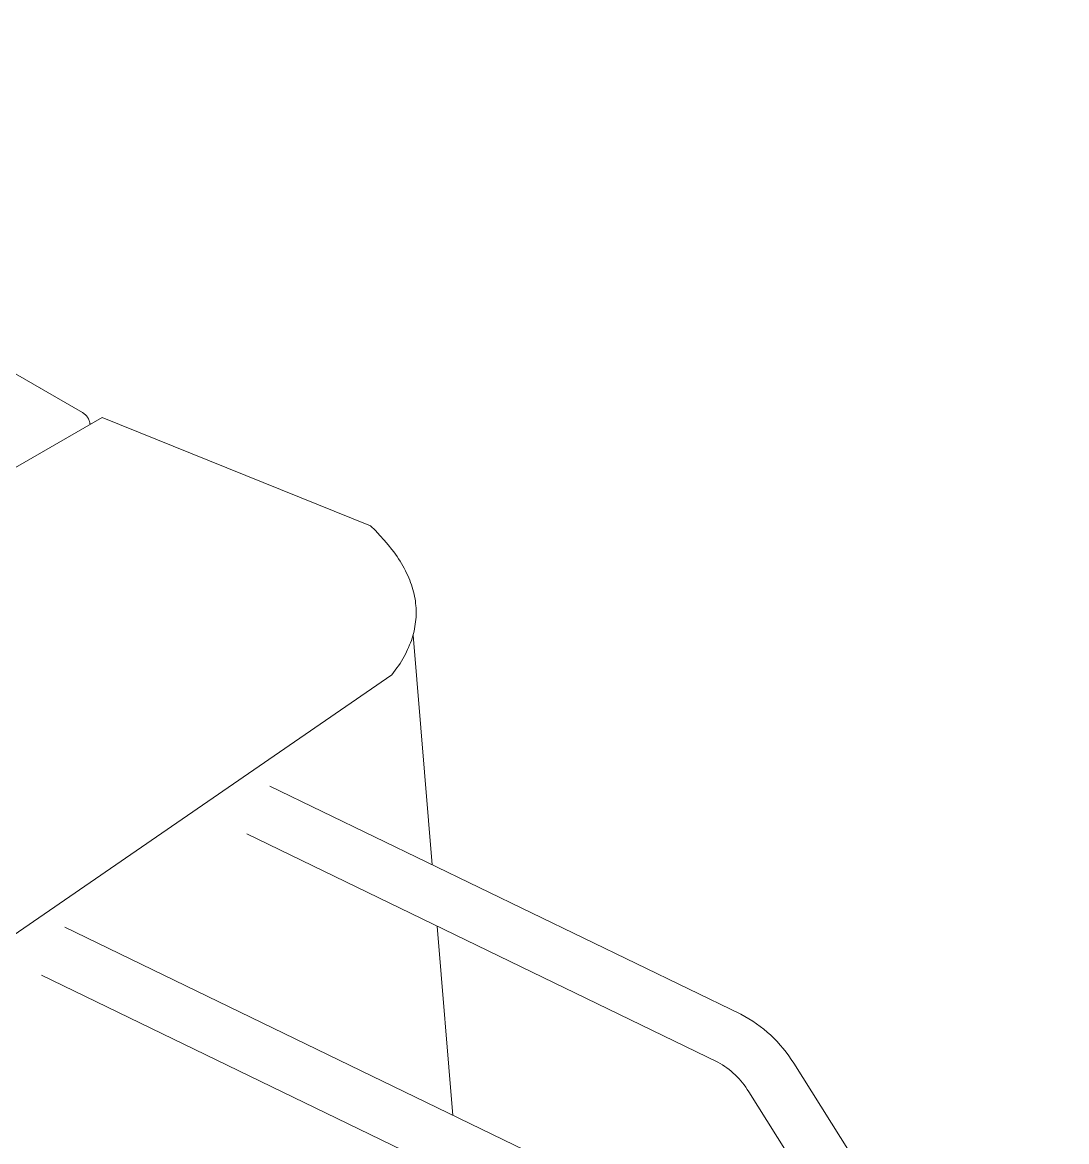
# Model space of a CAD drawing. Header units: millimetres. Extents: x -219 to 4970, y -9 to 3393.
# Drawn here: x 4787.1 to 4965.4, y 1370 to 1561 of the extents above; entities that cross this region are included whole.
import ezdxf

# ---------------------------------------------------------------- set-up
doc = ezdxf.new("R2010")
doc.units = ezdxf.units.MM
doc.layers.add('ZANO_R', color=7, linetype='Continuous', lineweight=0)

msp = doc.modelspace()

# ---------------------------------------------------------------- linework, layer by layer
at = {"layer": 'ZANO_R'}
for p, q in [((4501.29, 1665.34), (4797.41, 1494.38)), ((4700.55, 1435.68), (4800.77, 1493.55)), ((4797.41, 1494.38), (4797.49, 1494.33)), ((4797.49, 1494.33), (4797.56, 1494.29)), ((4797.56, 1494.29), (4797.63, 1494.23)), ((4797.63, 1494.23), (4797.7, 1494.18)), ((4797.7, 1494.18), (4797.77, 1494.12)), ((4797.77, 1494.12), (4797.84, 1494.07)), ((4797.84, 1494.07), (4797.91, 1494.01)), ((4797.91, 1494.01), (4797.97, 1493.94)), ((4797.97, 1493.94), (4798.03, 1493.88)), ((4798.03, 1493.88), (4798.09, 1493.81)), ((4798.09, 1493.81), (4798.15, 1493.74)), ((4798.15, 1493.74), (4798.2, 1493.67)), ((4798.2, 1493.67), (4798.25, 1493.6)), ((4798.25, 1493.6), (4798.3, 1493.52)), ((4798.3, 1493.52), (4798.35, 1493.45)), ((4798.35, 1493.45), (4798.39, 1493.37)), ((4800.77, 1493.55), (4846.59, 1475.04)), ((4798.39, 1493.37), (4798.43, 1493.29)), ((4798.43, 1493.29), (4798.47, 1493.21)), ((4798.47, 1493.21), (4798.51, 1493.13)), ((4798.51, 1493.13), (4798.54, 1493.04)), ((4798.54, 1493.04), (4798.57, 1492.96)), ((4798.57, 1492.96), (4798.6, 1492.87)), ((4798.6, 1492.87), (4798.62, 1492.79)), ((4798.62, 1492.79), (4798.64, 1492.7)), ((4798.64, 1492.7), (4798.66, 1492.61)), ((4798.66, 1492.61), (4798.68, 1492.53)), ((4798.68, 1492.53), (4798.69, 1492.44)), ((4798.69, 1492.44), (4798.7, 1492.35)), ((4847.41, 1474.23), (4846.59, 1475.04)), ((4848.18, 1473.43), (4847.41, 1474.23)), ((4848.91, 1472.62), (4848.18, 1473.43)), ((4849.59, 1471.82), (4848.91, 1472.62)), ((4850.23, 1471.01), (4849.59, 1471.82)), ((4850.53, 1470.61), (4850.23, 1471.01)), ((4850.82, 1470.21), (4850.53, 1470.61)), ((4851.09, 1469.81), (4850.82, 1470.21)), ((4851.36, 1469.4), (4851.09, 1469.81)), ((4851.62, 1469), (4851.36, 1469.4)), ((4851.86, 1468.6), (4851.62, 1469)), ((4852.09, 1468.2), (4851.86, 1468.6)), ((4852.31, 1467.8), (4852.09, 1468.2)), ((4852.52, 1467.4), (4852.31, 1467.8)), ((4852.72, 1467), (4852.52, 1467.4)), ((4852.91, 1466.6), (4852.72, 1467)), ((4853.09, 1466.2), (4852.91, 1466.6)), ((4853.25, 1465.8), (4853.09, 1466.2)), ((4853.4, 1465.4), (4853.25, 1465.8)), ((4853.54, 1465.01), (4853.4, 1465.4)), ((4853.68, 1464.61), (4853.54, 1465.01)), ((4853.79, 1464.21), (4853.68, 1464.61)), ((4853.9, 1463.81), (4853.79, 1464.21)), ((4854, 1463.41), (4853.9, 1463.81)), ((4854.08, 1463.02), (4854, 1463.41)), ((4854.16, 1462.62), (4854.08, 1463.02)), ((4854.22, 1462.22), (4854.16, 1462.62)), ((4854.27, 1461.82), (4854.22, 1462.22)), ((4854.31, 1461.43), (4854.27, 1461.82)), ((4854.34, 1461.03), (4854.31, 1461.43)), ((4854.35, 1460.63), (4854.34, 1461.03)), ((4854.27, 1458.66), (4854.31, 1459.05)), ((4854.31, 1459.05), (4854.33, 1459.45)), ((4854.33, 1459.45), (4854.35, 1459.84)), ((4854.36, 1460.24), (4854.35, 1460.63)), ((4854.35, 1459.84), (4854.36, 1460.24)), ((4853.99, 1457.08), (4854.08, 1457.47)), ((4854.08, 1457.47), (4854.15, 1457.87)), ((4854.15, 1457.87), (4854.21, 1458.26)), ((4854.21, 1458.26), (4854.27, 1458.66)), ((4853.39, 1455.11), (4853.54, 1455.5)), ((4853.54, 1455.5), (4853.67, 1455.9)), ((4853.67, 1455.9), (4853.79, 1456.29)), ((4853.79, 1456.29), (4853.89, 1456.68)), ((4853.82, 1456.39), (4857.08, 1417.23)), ((4853.89, 1456.68), (4853.99, 1457.08)), ((4852.51, 1453.15), (4852.71, 1453.54)), ((4852.71, 1453.54), (4852.9, 1453.93)), ((4852.9, 1453.93), (4853.07, 1454.32)), ((4853.07, 1454.32), (4853.24, 1454.72)), ((4853.24, 1454.72), (4853.39, 1455.11)), ((4851.34, 1451.19), (4851.6, 1451.58)), ((4851.6, 1451.58), (4851.84, 1451.97)), ((4851.84, 1451.97), (4852.08, 1452.36)), ((4852.08, 1452.36), (4852.3, 1452.75)), ((4852.3, 1452.75), (4852.51, 1453.15)), ((4733.99, 1369.67), (4850.2, 1449.63)), ((4850.2, 1449.63), (4850.51, 1450.02)), ((4850.51, 1450.02), (4850.8, 1450.41)), ((4850.8, 1450.41), (4851.07, 1450.8)), ((4851.07, 1450.8), (4851.34, 1451.19)), ((4829.4, 1430.64), (4909.79, 1391.7)), ((4905.83, 1383.53), (4825.44, 1422.48)), ((4794.39, 1406.55), (4874.78, 1367.61)), ((4857.95, 1406.72), (4860.64, 1374.46)), ((4870.82, 1359.44), (4790.43, 1398.39)), ((4909.79, 1391.7), (4910.47, 1391.33)), ((4910.47, 1391.33), (4911.15, 1390.94)), ((4911.15, 1390.94), (4911.81, 1390.53)), ((4911.81, 1390.53), (4912.45, 1390.09)), ((4912.45, 1390.09), (4913.08, 1389.63)), ((4913.08, 1389.63), (4913.69, 1389.15)), ((4913.69, 1389.15), (4914.29, 1388.66)), ((4914.29, 1388.66), (4914.87, 1388.14)), ((4914.87, 1388.14), (4915.43, 1387.6)), ((4915.43, 1387.6), (4915.97, 1387.04)), ((4915.97, 1387.04), (4916.49, 1386.46)), ((4916.49, 1386.46), (4917, 1385.87)), ((4917, 1385.87), (4917.48, 1385.26)), ((4917.48, 1385.26), (4917.94, 1384.63)), ((4917.94, 1384.63), (4918.38, 1383.99)), ((4906.23, 1383.3), (4905.83, 1383.53)), ((4906.63, 1383.06), (4906.23, 1383.3)), ((4907.02, 1382.81), (4906.63, 1383.06)), ((4907.39, 1382.55), (4907.02, 1382.81)), ((4918.38, 1383.99), (4918.8, 1383.34)), ((4918.8, 1383.34), (4965.37, 1309.35)), ((4907.76, 1382.27), (4907.39, 1382.55)), ((4908.12, 1381.98), (4907.76, 1382.27)), ((4908.47, 1381.68), (4908.12, 1381.98)), ((4908.81, 1381.37), (4908.47, 1381.68)), ((4909.14, 1381.05), (4908.81, 1381.37)), ((4909.46, 1380.71), (4909.14, 1381.05)), ((4909.76, 1380.37), (4909.46, 1380.71)), ((4910.06, 1380.01), (4909.76, 1380.37)), ((4910.34, 1379.65), (4910.06, 1380.01)), ((4910.61, 1379.27), (4910.34, 1379.65)), ((4910.87, 1378.89), (4910.61, 1379.27)), ((4911.11, 1378.5), (4910.87, 1378.89)), ((4957.69, 1304.51), (4911.11, 1378.5))]:
    msp.add_line(p, q, dxfattribs=at)

doc.saveas('drawing.dxf')
